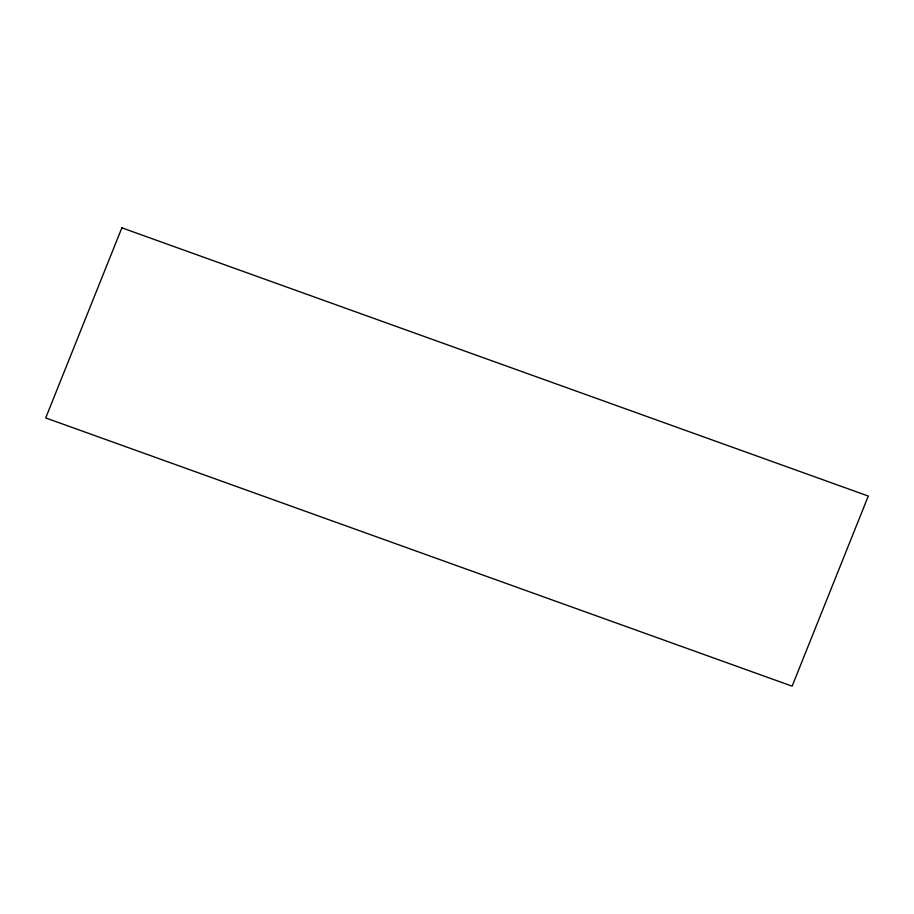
<?xml version="1.0" encoding="UTF-8"?>
<svg xmlns="http://www.w3.org/2000/svg" width="914" height="914" viewBox="0 0 914 914"><rect width="100%" height="100%" fill="white"/><g stroke="black" fill="none" stroke-linecap="round" stroke-linejoin="round"><path stroke-width="1.37" d="M121.87 227.826L45.7 417.938L792.13 686.174L868.3 496.062L121.87 227.826"/></g></svg>
